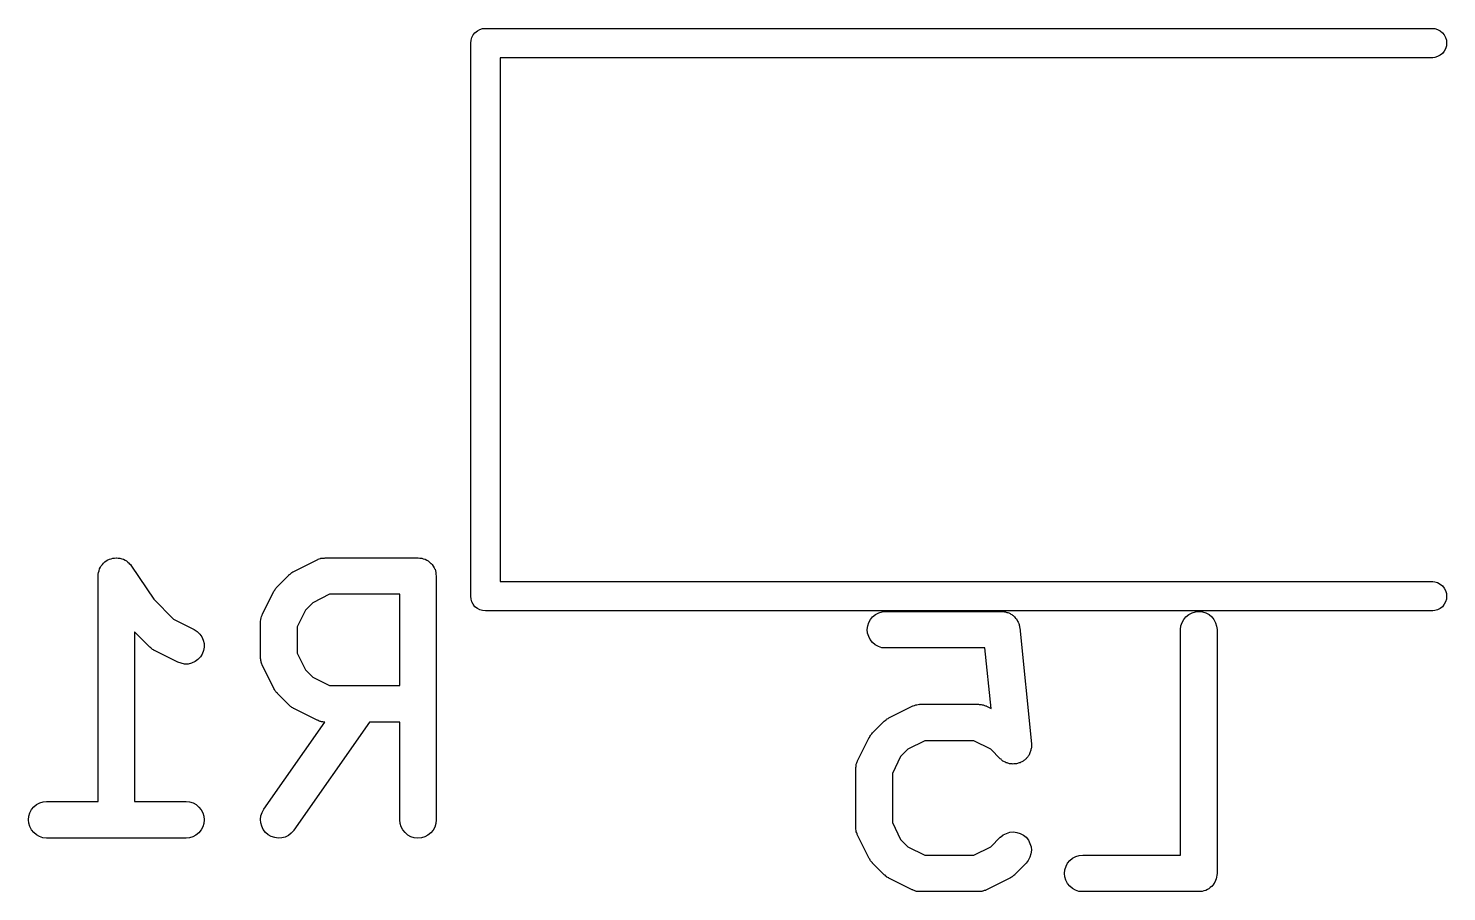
# Model space of a CAD drawing. Extents: x 108.5 to 143.7, y -108.5 to -91.4.
# Drawn here: x 137.84 to 143.66, y -102.35 to -98.8 of the extents above; entities that cross this region are included whole.
import ezdxf

# ---------------------------------------------------------------- set-up
doc = ezdxf.new("R2010")
doc.units = 0
doc.header["$MEASUREMENT"] = 0
doc.layers.add('BLACK', color=7, linetype='CONTINUOUS')

msp = doc.modelspace()

# ---------------------------------------------------------------- linework, layer by layer
at = {"layer": 'BLACK', "linetype": 'CONTINUOUS'}
for p, q in [((139.659, -98.8419), (139.665, -98.8315)), ((139.665, -98.8315), (139.672, -98.8224)), ((139.672, -98.8224), (139.682, -98.8149)), ((139.682, -98.8149), (139.692, -98.8093)), ((139.692, -98.8093), (139.703, -98.8059)), ((139.703, -98.8059), (139.712, -98.805)), ((139.712, -98.805), (139.715, -98.8047)), ((139.712, -98.805), (139.712, -98.805)), ((139.715, -98.8047), (139.718, -98.805)), ((139.718, -98.805), (143.603, -98.805)), ((143.603, -98.805), (143.612, -98.8059)), ((143.612, -98.8059), (143.623, -98.8093)), ((143.623, -98.8093), (143.633, -98.8149)), ((143.633, -98.8149), (143.643, -98.8224)), ((143.643, -98.8224), (143.65, -98.8315)), ((143.65, -98.8315), (143.656, -98.8419)), ((139.655, -98.865), (139.656, -98.8532)), ((139.655, -98.868), (139.655, -98.865)), ((139.655, -101.132), (139.655, -98.868)), ((139.656, -98.8532), (139.659, -98.8419)), ((143.65, -98.8985), (143.643, -98.9076)), ((143.656, -98.8881), (143.65, -98.8985)), ((143.656, -98.8419), (143.659, -98.8532)), ((143.659, -98.8768), (143.656, -98.8881)), ((143.659, -98.8532), (143.66, -98.865)), ((143.66, -98.865), (143.659, -98.8768)), ((143.603, -98.925), (139.775, -98.925)), ((139.775, -98.925), (139.775, -101.075)), ((143.612, -98.9241), (143.603, -98.925)), ((143.623, -98.9207), (143.612, -98.9241)), ((143.633, -98.9151), (143.623, -98.9207)), ((143.643, -98.9076), (143.633, -98.9151)), ((138.148, -100.999), (138.153, -100.994)), ((138.153, -100.994), (138.159, -100.99)), ((138.159, -100.99), (138.165, -100.986)), ((138.159, -100.99), (138.159, -100.99)), ((138.159, -100.99), (138.159, -100.99)), ((138.165, -100.986), (138.172, -100.983)), ((138.172, -100.983), (138.179, -100.981)), ((138.172, -100.983), (138.172, -100.983)), ((138.172, -100.983), (138.172, -100.983)), ((138.179, -100.981), (138.186, -100.979)), ((138.186, -100.979), (138.193, -100.978)), ((138.186, -100.979), (138.186, -100.979)), ((138.186, -100.979), (138.186, -100.979)), ((138.193, -100.978), (138.2, -100.977)), ((138.2, -100.977), (138.201, -100.977)), ((138.2, -100.977), (138.2, -100.977)), ((138.201, -100.977), (138.208, -100.978)), ((138.208, -100.978), (138.215, -100.979)), ((138.215, -100.979), (138.215, -100.979)), ((138.215, -100.979), (138.215, -100.979)), ((138.215, -100.979), (138.222, -100.981)), ((138.222, -100.981), (138.229, -100.983)), ((138.229, -100.983), (138.229, -100.983)), ((138.229, -100.983), (138.229, -100.983)), ((138.229, -100.983), (138.236, -100.987)), ((138.236, -100.987), (138.242, -100.99)), ((138.242, -100.99), (138.242, -100.99)), ((138.242, -100.99), (138.242, -100.99)), ((138.242, -100.99), (138.247, -100.995)), ((138.928, -101.033), (139.024, -100.985)), ((139.024, -100.985), (139.025, -100.985)), ((139.025, -100.985), (139.027, -100.984)), ((139.027, -100.984), (139.029, -100.983)), ((139.029, -100.983), (139.033, -100.982)), ((139.033, -100.982), (139.038, -100.98)), ((139.038, -100.98), (139.04, -100.979)), ((139.04, -100.979), (139.043, -100.979)), ((139.043, -100.979), (139.048, -100.978)), ((139.048, -100.978), (139.053, -100.978)), ((139.053, -100.978), (139.055, -100.978)), ((139.055, -100.978), (139.057, -100.977)), ((139.057, -100.977), (139.438, -100.977)), ((139.438, -100.977), (139.439, -100.977)), ((139.439, -100.977), (139.439, -100.977)), ((139.439, -100.977), (139.439, -100.977)), ((139.439, -100.977), (139.439, -100.977)), ((139.439, -100.977), (139.446, -100.978)), ((139.446, -100.978), (139.453, -100.979)), ((139.453, -100.979), (139.453, -100.979)), ((139.453, -100.979), (139.454, -100.979)), ((139.454, -100.979), (139.46, -100.981)), ((139.46, -100.981), (139.467, -100.983)), ((139.467, -100.983), (139.467, -100.983)), ((139.467, -100.983), (139.468, -100.983)), ((139.468, -100.983), (139.474, -100.987)), ((139.474, -100.987), (139.48, -100.99)), ((139.48, -100.99), (139.48, -100.99)), ((139.48, -100.99), (139.48, -100.99)), ((139.48, -100.99), (139.486, -100.995)), ((138.125, -101.051), (138.126, -101.044)), ((138.125, -101.052), (138.125, -101.051)), ((138.125, -101.051), (138.125, -101.051)), ((138.125, -101.051), (138.125, -101.051)), ((138.125, -101.051), (138.125, -101.051)), ((138.125, -101.977), (138.125, -101.052)), ((138.126, -101.044), (138.127, -101.037)), ((138.127, -101.037), (138.129, -101.03)), ((138.127, -101.037), (138.127, -101.037)), ((138.127, -101.037), (138.127, -101.037)), ((138.129, -101.03), (138.131, -101.023)), ((138.131, -101.023), (138.135, -101.016)), ((138.131, -101.023), (138.131, -101.023)), ((138.131, -101.023), (138.131, -101.023)), ((138.135, -101.016), (138.138, -101.01)), ((138.138, -101.01), (138.143, -101.004)), ((138.138, -101.01), (138.138, -101.01)), ((138.138, -101.01), (138.138, -101.01)), ((138.143, -101.004), (138.147, -100.999)), ((138.147, -100.999), (138.147, -100.999)), ((138.147, -100.999), (138.148, -100.999)), ((138.247, -100.995), (138.253, -100.999)), ((138.253, -100.999), (138.253, -100.999)), ((138.253, -100.999), (138.253, -101)), ((138.253, -101), (138.258, -101.005)), ((138.258, -101.005), (138.262, -101.011)), ((138.262, -101.011), (138.354, -101.147)), ((138.861, -101.095), (138.909, -101.047)), ((138.909, -101.047), (138.91, -101.046)), ((138.91, -101.046), (138.913, -101.044)), ((138.913, -101.044), (138.916, -101.041)), ((138.916, -101.041), (138.919, -101.039)), ((138.919, -101.039), (138.921, -101.037)), ((138.921, -101.037), (138.925, -101.035)), ((138.925, -101.035), (138.928, -101.033)), ((139.486, -100.995), (139.491, -101)), ((139.491, -101), (139.491, -101)), ((139.491, -101), (139.492, -101)), ((139.492, -101), (139.496, -101.005)), ((139.496, -101.005), (139.501, -101.011)), ((139.501, -101.011), (139.501, -101.011)), ((139.501, -101.011), (139.501, -101.011)), ((139.501, -101.011), (139.504, -101.018)), ((139.504, -101.018), (139.507, -101.024)), ((139.507, -101.024), (139.508, -101.024)), ((139.508, -101.024), (139.508, -101.024)), ((139.508, -101.024), (139.51, -101.031)), ((139.51, -101.031), (139.512, -101.038)), ((139.512, -101.038), (139.512, -101.038)), ((139.512, -101.038), (139.512, -101.038)), ((139.512, -101.038), (139.512, -101.045)), ((139.512, -101.045), (139.513, -101.052)), ((139.513, -101.052), (139.513, -102.052)), ((138.848, -101.113), (138.85, -101.11)), ((138.85, -101.11), (138.852, -101.106)), ((138.852, -101.106), (138.854, -101.103)), ((138.854, -101.103), (138.856, -101.101)), ((138.856, -101.101), (138.859, -101.098)), ((138.859, -101.098), (138.861, -101.095)), ((139.775, -101.075), (143.603, -101.075)), ((143.603, -101.075), (143.612, -101.076)), ((143.612, -101.076), (143.623, -101.079)), ((143.623, -101.079), (143.633, -101.085)), ((143.633, -101.085), (143.643, -101.092)), ((143.643, -101.092), (143.65, -101.102)), ((143.65, -101.102), (143.656, -101.112)), ((138.354, -101.147), (138.435, -101.229)), ((138.8, -101.209), (138.847, -101.114)), ((138.847, -101.114), (138.848, -101.113)), ((139.006, -101.162), (138.976, -101.192)), ((139.075, -101.127), (139.006, -101.162)), ((139.363, -101.127), (139.075, -101.127)), ((139.363, -101.501), (139.363, -101.127)), ((139.655, -101.135), (139.655, -101.132)), ((139.656, -101.147), (139.655, -101.135)), ((139.659, -101.158), (139.656, -101.147)), ((139.664, -101.167), (139.659, -101.158)), ((139.665, -101.168), (139.664, -101.167)), ((139.672, -101.178), (139.665, -101.168)), ((143.65, -101.168), (143.643, -101.178)), ((143.656, -101.158), (143.65, -101.168)), ((143.656, -101.112), (143.659, -101.123)), ((143.659, -101.147), (143.656, -101.158)), ((143.659, -101.123), (143.66, -101.135)), ((143.66, -101.135), (143.659, -101.147)), ((138.793, -101.227), (138.794, -101.225)), ((138.793, -101.232), (138.793, -101.227)), ((138.794, -101.223), (138.796, -101.218)), ((138.794, -101.225), (138.794, -101.223)), ((138.796, -101.218), (138.798, -101.213)), ((138.798, -101.213), (138.799, -101.211)), ((138.799, -101.211), (138.8, -101.209)), ((138.976, -101.192), (138.942, -101.261)), ((139.682, -101.185), (139.672, -101.178)), ((139.692, -101.191), (139.682, -101.185)), ((139.703, -101.194), (139.692, -101.191)), ((139.715, -101.195), (139.703, -101.194)), ((139.718, -101.195), (139.715, -101.195)), ((143.603, -101.195), (139.718, -101.195)), ((141.295, -101.23), (141.304, -101.219)), ((141.304, -101.219), (141.316, -101.21)), ((141.316, -101.21), (141.329, -101.203)), ((141.329, -101.203), (141.343, -101.199)), ((141.343, -101.199), (141.357, -101.197)), ((141.357, -101.197), (141.833, -101.197)), ((141.833, -101.197), (141.834, -101.197)), ((141.834, -101.197), (141.838, -101.198)), ((141.838, -101.198), (141.841, -101.198)), ((141.841, -101.198), (141.845, -101.199)), ((141.845, -101.199), (141.849, -101.199)), ((141.849, -101.199), (141.852, -101.2)), ((141.852, -101.2), (141.855, -101.201)), ((141.855, -101.201), (141.859, -101.202)), ((141.859, -101.202), (141.863, -101.203)), ((141.863, -101.203), (141.866, -101.205)), ((141.866, -101.205), (141.869, -101.206)), ((141.869, -101.206), (141.872, -101.209)), ((141.872, -101.209), (141.876, -101.21)), ((141.876, -101.21), (141.878, -101.213)), ((141.878, -101.213), (141.881, -101.214)), ((141.881, -101.214), (141.884, -101.217)), ((141.884, -101.217), (141.887, -101.22)), ((141.887, -101.22), (141.889, -101.223)), ((141.889, -101.223), (141.891, -101.225)), ((141.891, -101.225), (141.894, -101.228)), ((142.581, -101.23), (142.59, -101.219)), ((142.59, -101.219), (142.602, -101.21)), ((142.602, -101.21), (142.615, -101.203)), ((142.615, -101.203), (142.629, -101.199)), ((142.629, -101.199), (142.643, -101.197)), ((142.643, -101.197), (142.658, -101.199)), ((142.658, -101.199), (142.672, -101.203)), ((142.672, -101.203), (142.685, -101.21)), ((142.685, -101.21), (142.696, -101.22)), ((142.696, -101.22), (142.705, -101.231)), ((143.612, -101.194), (143.603, -101.195)), ((143.623, -101.191), (143.612, -101.194)), ((143.633, -101.185), (143.623, -101.191)), ((143.643, -101.178), (143.633, -101.185)), ((138.337, -101.344), (138.275, -101.281)), ((138.275, -101.281), (138.275, -101.977)), ((138.435, -101.229), (138.519, -101.271)), ((138.519, -101.271), (138.52, -101.271)), ((138.52, -101.271), (138.532, -101.279)), ((138.532, -101.279), (138.543, -101.29)), ((138.792, -101.237), (138.793, -101.232)), ((138.792, -101.24), (138.792, -101.237)), ((138.792, -101.242), (138.792, -101.24)), ((138.792, -101.243), (138.792, -101.242)), ((138.792, -101.386), (138.792, -101.243)), ((138.942, -101.261), (138.942, -101.368)), ((141.282, -101.272), (141.284, -101.257)), ((141.283, -101.286), (141.282, -101.272)), ((141.284, -101.257), (141.288, -101.243)), ((141.288, -101.243), (141.295, -101.23)), ((141.894, -101.228), (141.896, -101.231)), ((141.896, -101.231), (141.898, -101.234)), ((141.898, -101.234), (141.899, -101.237)), ((141.899, -101.237), (141.901, -101.241)), ((141.901, -101.241), (141.903, -101.244)), ((141.903, -101.244), (141.904, -101.247)), ((141.904, -101.247), (141.905, -101.251)), ((141.905, -101.251), (141.906, -101.254)), ((141.906, -101.254), (141.907, -101.258)), ((141.907, -101.258), (141.907, -101.262)), ((141.907, -101.262), (141.908, -101.265)), ((141.908, -101.265), (141.956, -101.741)), ((142.568, -101.271), (142.569, -101.257)), ((142.568, -101.272), (142.568, -101.271)), ((142.568, -102.197), (142.568, -101.272)), ((142.569, -101.257), (142.574, -101.243)), ((142.574, -101.243), (142.581, -101.23)), ((142.705, -101.231), (142.712, -101.244)), ((142.712, -101.244), (142.716, -101.258)), ((142.716, -101.258), (142.718, -101.272)), ((142.718, -101.272), (142.718, -102.272)), ((138.543, -101.29), (138.551, -101.302)), ((138.551, -101.302), (138.557, -101.315)), ((138.557, -101.315), (138.56, -101.329)), ((138.56, -101.329), (138.56, -101.344)), ((141.288, -101.3), (141.283, -101.286)), ((141.294, -101.313), (141.288, -101.3)), ((141.304, -101.325), (141.294, -101.313)), ((141.315, -101.334), (141.304, -101.325)), ((141.328, -101.341), (141.315, -101.334)), ((141.342, -101.346), (141.328, -101.341)), ((138.341, -101.346), (138.337, -101.344)), ((138.344, -101.349), (138.341, -101.346)), ((138.346, -101.351), (138.344, -101.349)), ((138.349, -101.353), (138.346, -101.351)), ((138.352, -101.355), (138.349, -101.353)), ((138.356, -101.357), (138.352, -101.355)), ((138.357, -101.358), (138.356, -101.357)), ((138.452, -101.405), (138.357, -101.358)), ((138.535, -101.395), (138.523, -101.403)), ((138.545, -101.384), (138.535, -101.395)), ((138.553, -101.372), (138.545, -101.384)), ((138.558, -101.358), (138.553, -101.372)), ((138.56, -101.344), (138.558, -101.358)), ((138.792, -101.388), (138.792, -101.386)), ((138.792, -101.39), (138.792, -101.388)), ((138.793, -101.395), (138.792, -101.39)), ((138.793, -101.4), (138.793, -101.395)), ((138.794, -101.402), (138.793, -101.4)), ((138.942, -101.368), (138.976, -101.437)), ((141.356, -101.347), (141.342, -101.346)), ((141.357, -101.347), (141.356, -101.347)), ((141.765, -101.347), (141.357, -101.347)), ((141.79, -101.596), (141.765, -101.347)), ((138.466, -101.41), (138.452, -101.405)), ((138.48, -101.413), (138.466, -101.41)), ((138.495, -101.413), (138.48, -101.413)), ((138.509, -101.409), (138.495, -101.413)), ((138.523, -101.403), (138.509, -101.409)), ((138.794, -101.405), (138.794, -101.402)), ((138.796, -101.409), (138.794, -101.405)), ((138.797, -101.414), (138.796, -101.409)), ((138.798, -101.416), (138.797, -101.414)), ((138.799, -101.418), (138.798, -101.416)), ((138.8, -101.419), (138.799, -101.418)), ((138.847, -101.514), (138.8, -101.419)), ((138.976, -101.437), (139.006, -101.467)), ((138.849, -101.518), (138.847, -101.514)), ((138.851, -101.522), (138.849, -101.518)), ((139.006, -101.467), (139.075, -101.501)), ((139.075, -101.501), (139.363, -101.501)), ((138.853, -101.524), (138.851, -101.522)), ((138.855, -101.527), (138.853, -101.524)), ((138.858, -101.53), (138.855, -101.527)), ((138.861, -101.533), (138.858, -101.53)), ((138.861, -101.534), (138.861, -101.533)), ((138.909, -101.582), (138.861, -101.534)), ((138.912, -101.584), (138.909, -101.582)), ((138.915, -101.587), (138.912, -101.584)), ((138.918, -101.589), (138.915, -101.587)), ((138.92, -101.591), (138.918, -101.589)), ((138.924, -101.593), (138.92, -101.591)), ((138.927, -101.595), (138.924, -101.593)), ((138.928, -101.596), (138.927, -101.595)), ((139.024, -101.643), (138.928, -101.596)), ((141.368, -101.636), (141.371, -101.634)), ((141.371, -101.634), (141.466, -101.586)), ((141.466, -101.586), (141.467, -101.586)), ((141.467, -101.586), (141.469, -101.585)), ((141.469, -101.585), (141.471, -101.584)), ((141.471, -101.584), (141.476, -101.583)), ((141.476, -101.583), (141.481, -101.581)), ((141.481, -101.581), (141.483, -101.58)), ((141.483, -101.58), (141.485, -101.58)), ((141.485, -101.58), (141.491, -101.579)), ((141.491, -101.579), (141.496, -101.578)), ((141.496, -101.578), (141.498, -101.579)), ((141.498, -101.579), (141.5, -101.578)), ((141.5, -101.578), (141.738, -101.578)), ((141.738, -101.578), (141.739, -101.578)), ((141.739, -101.578), (141.741, -101.579)), ((141.741, -101.579), (141.744, -101.579)), ((141.744, -101.579), (141.749, -101.579)), ((141.749, -101.579), (141.754, -101.58)), ((141.754, -101.58), (141.756, -101.581)), ((141.756, -101.581), (141.758, -101.581)), ((141.758, -101.581), (141.763, -101.583)), ((141.763, -101.583), (141.768, -101.584)), ((141.768, -101.584), (141.77, -101.585)), ((141.77, -101.585), (141.772, -101.586)), ((141.772, -101.586), (141.79, -101.596)), ((138.805, -102.009), (139.056, -101.651)), ((139.239, -101.651), (138.928, -102.095)), ((139.026, -101.644), (139.024, -101.643)), ((139.028, -101.645), (139.026, -101.644)), ((139.032, -101.647), (139.028, -101.645)), ((139.037, -101.649), (139.032, -101.647)), ((139.039, -101.649), (139.037, -101.649)), ((139.042, -101.65), (139.039, -101.649)), ((139.047, -101.65), (139.042, -101.65)), ((139.052, -101.651), (139.047, -101.65)), ((139.054, -101.651), (139.052, -101.651)), ((139.056, -101.651), (139.054, -101.651)), ((139.363, -101.651), (139.239, -101.651)), ((139.363, -102.052), (139.363, -101.651)), ((141.304, -101.696), (141.352, -101.648)), ((141.352, -101.647), (141.356, -101.645)), ((141.352, -101.648), (141.352, -101.647)), ((141.356, -101.645), (141.359, -101.642)), ((141.359, -101.642), (141.361, -101.64)), ((141.361, -101.64), (141.364, -101.638)), ((141.364, -101.638), (141.368, -101.636)), ((141.242, -101.81), (141.29, -101.715)), ((141.29, -101.715), (141.291, -101.714)), ((141.291, -101.714), (141.293, -101.711)), ((141.293, -101.711), (141.295, -101.707)), ((141.295, -101.707), (141.297, -101.704)), ((141.297, -101.704), (141.298, -101.702)), ((141.298, -101.702), (141.301, -101.699)), ((141.301, -101.699), (141.304, -101.696)), ((141.518, -101.728), (141.449, -101.763)), ((141.72, -101.728), (141.518, -101.728)), ((141.789, -101.763), (141.72, -101.728)), ((141.956, -101.741), (141.956, -101.742)), ((141.956, -101.742), (141.956, -101.746)), ((141.956, -101.746), (141.956, -101.749)), ((141.956, -101.749), (141.956, -101.753)), ((141.419, -101.793), (141.385, -101.862)), ((141.449, -101.763), (141.419, -101.793)), ((141.828, -101.802), (141.789, -101.763)), ((141.831, -101.804), (141.828, -101.802)), ((141.833, -101.806), (141.831, -101.804)), ((141.836, -101.809), (141.833, -101.806)), ((141.839, -101.811), (141.836, -101.809)), ((141.925, -101.809), (141.922, -101.811)), ((141.928, -101.807), (141.925, -101.809)), ((141.931, -101.804), (141.928, -101.807)), ((141.934, -101.802), (141.931, -101.804)), ((141.936, -101.799), (141.934, -101.802)), ((141.938, -101.797), (141.936, -101.799)), ((141.941, -101.794), (141.938, -101.797)), ((141.943, -101.791), (141.941, -101.794)), ((141.945, -101.788), (141.943, -101.791)), ((141.947, -101.785), (141.945, -101.788)), ((141.948, -101.781), (141.947, -101.785)), ((141.95, -101.778), (141.948, -101.781)), ((141.951, -101.774), (141.95, -101.778)), ((141.952, -101.771), (141.951, -101.774)), ((141.953, -101.767), (141.952, -101.771)), ((141.954, -101.764), (141.953, -101.767)), ((141.955, -101.76), (141.954, -101.764)), ((141.956, -101.757), (141.955, -101.76)), ((141.956, -101.753), (141.956, -101.757)), ((141.235, -101.838), (141.236, -101.833)), ((141.235, -101.841), (141.235, -101.838)), ((141.235, -101.843), (141.235, -101.841)), ((141.235, -101.844), (141.235, -101.843)), ((141.235, -102.082), (141.235, -101.844)), ((141.236, -101.828), (141.237, -101.826)), ((141.236, -101.833), (141.236, -101.828)), ((141.237, -101.824), (141.239, -101.819)), ((141.237, -101.826), (141.237, -101.824)), ((141.239, -101.819), (141.241, -101.814)), ((141.241, -101.814), (141.242, -101.812)), ((141.242, -101.812), (141.242, -101.81)), ((141.385, -101.862), (141.385, -102.064)), ((141.842, -101.813), (141.839, -101.811)), ((141.845, -101.815), (141.842, -101.813)), ((141.849, -101.816), (141.845, -101.815)), ((141.852, -101.818), (141.849, -101.816)), ((141.856, -101.819), (141.852, -101.818)), ((141.859, -101.82), (141.856, -101.819)), ((141.863, -101.821), (141.859, -101.82)), ((141.866, -101.822), (141.863, -101.821)), ((141.87, -101.822), (141.866, -101.822)), ((141.873, -101.823), (141.87, -101.822)), ((141.877, -101.823), (141.873, -101.823)), ((141.881, -101.824), (141.877, -101.823)), ((141.884, -101.823), (141.881, -101.824)), ((141.888, -101.823), (141.884, -101.823)), ((141.892, -101.823), (141.888, -101.823)), ((141.895, -101.822), (141.892, -101.823)), ((141.899, -101.821), (141.895, -101.822)), ((141.902, -101.82), (141.899, -101.821)), ((141.906, -101.819), (141.902, -101.82)), ((141.909, -101.818), (141.906, -101.819)), ((141.912, -101.816), (141.909, -101.818)), ((141.916, -101.815), (141.912, -101.816)), ((141.919, -101.813), (141.916, -101.815)), ((141.922, -101.811), (141.919, -101.813)), ((137.873, -101.99), (137.886, -101.983)), ((137.886, -101.983), (137.9, -101.979)), ((137.9, -101.979), (137.914, -101.977)), ((137.914, -101.977), (138.125, -101.977)), ((138.275, -101.977), (138.486, -101.977)), ((138.486, -101.977), (138.487, -101.977)), ((138.487, -101.977), (138.501, -101.979)), ((138.501, -101.979), (138.515, -101.983)), ((138.515, -101.983), (138.528, -101.99)), ((137.839, -102.052), (137.841, -102.037)), ((137.841, -102.037), (137.845, -102.023)), ((137.845, -102.023), (137.852, -102.01)), ((137.852, -102.01), (137.861, -101.999)), ((137.861, -101.999), (137.873, -101.99)), ((138.528, -101.99), (138.539, -102)), ((138.539, -102), (138.548, -102.011)), ((138.548, -102.011), (138.555, -102.024)), ((138.555, -102.024), (138.559, -102.038)), ((138.559, -102.038), (138.561, -102.053)), ((138.792, -102.051), (138.793, -102.036)), ((138.793, -102.036), (138.798, -102.022)), ((138.798, -102.022), (138.805, -102.009)), ((137.841, -102.066), (137.839, -102.052)), ((137.845, -102.08), (137.841, -102.066)), ((137.852, -102.093), (137.845, -102.08)), ((137.861, -102.105), (137.852, -102.093)), ((138.548, -102.094), (138.539, -102.106)), ((138.555, -102.081), (138.548, -102.094)), ((138.559, -102.067), (138.555, -102.081)), ((138.561, -102.053), (138.559, -102.067)), ((138.793, -102.065), (138.792, -102.051)), ((138.797, -102.079), (138.793, -102.065)), ((138.803, -102.092), (138.797, -102.079)), ((138.812, -102.104), (138.803, -102.092)), ((138.928, -102.096), (138.918, -102.107)), ((138.928, -102.095), (138.928, -102.096)), ((139.365, -102.067), (139.363, -102.052)), ((139.369, -102.081), (139.365, -102.067)), ((139.376, -102.094), (139.369, -102.081)), ((139.385, -102.105), (139.376, -102.094)), ((139.5, -102.095), (139.491, -102.106)), ((139.507, -102.082), (139.5, -102.095)), ((139.511, -102.068), (139.507, -102.082)), ((139.513, -102.053), (139.511, -102.068)), ((139.513, -102.052), (139.513, -102.053)), ((141.235, -102.084), (141.235, -102.082)), ((141.235, -102.086), (141.235, -102.084)), ((141.235, -102.091), (141.235, -102.086)), ((141.236, -102.096), (141.235, -102.091)), ((141.237, -102.099), (141.236, -102.096)), ((141.237, -102.101), (141.237, -102.099)), ((141.385, -102.064), (141.419, -102.133)), ((137.872, -102.114), (137.861, -102.105)), ((137.885, -102.121), (137.872, -102.114)), ((137.899, -102.126), (137.885, -102.121)), ((137.913, -102.127), (137.899, -102.126)), ((137.914, -102.127), (137.913, -102.127)), ((138.486, -102.127), (137.914, -102.127)), ((138.5, -102.126), (138.486, -102.127)), ((138.514, -102.122), (138.5, -102.126)), ((138.527, -102.115), (138.514, -102.122)), ((138.539, -102.106), (138.527, -102.115)), ((138.823, -102.114), (138.812, -102.104)), ((138.836, -102.121), (138.823, -102.114)), ((138.85, -102.125), (138.836, -102.121)), ((138.864, -102.127), (138.85, -102.125)), ((138.879, -102.126), (138.864, -102.127)), ((138.893, -102.123), (138.879, -102.126)), ((138.906, -102.116), (138.893, -102.123)), ((138.918, -102.107), (138.906, -102.116)), ((139.396, -102.115), (139.385, -102.105)), ((139.409, -102.122), (139.396, -102.115)), ((139.423, -102.126), (139.409, -102.122)), ((139.438, -102.127), (139.423, -102.126)), ((139.452, -102.126), (139.438, -102.127)), ((139.466, -102.122), (139.452, -102.126)), ((139.479, -102.115), (139.466, -102.122)), ((139.491, -102.106), (139.479, -102.115)), ((141.239, -102.106), (141.237, -102.101)), ((141.24, -102.11), (141.239, -102.106)), ((141.241, -102.112), (141.24, -102.11)), ((141.242, -102.115), (141.241, -102.112)), ((141.29, -102.211), (141.242, -102.115)), ((141.242, -102.115), (141.242, -102.115)), ((141.419, -102.133), (141.449, -102.163)), ((141.789, -102.163), (141.828, -102.124)), ((141.828, -102.124), (141.829, -102.123)), ((141.829, -102.123), (141.84, -102.114)), ((141.84, -102.114), (141.853, -102.108)), ((141.853, -102.108), (141.867, -102.103)), ((141.867, -102.103), (141.882, -102.102)), ((141.882, -102.102), (141.896, -102.104)), ((141.896, -102.104), (141.91, -102.108)), ((141.91, -102.108), (141.923, -102.115)), ((141.923, -102.115), (141.934, -102.124)), ((141.934, -102.124), (141.944, -102.136)), ((141.944, -102.136), (141.95, -102.149)), ((141.95, -102.149), (141.955, -102.163)), ((141.292, -102.214), (141.29, -102.211)), ((141.294, -102.218), (141.292, -102.214)), ((141.449, -102.163), (141.518, -102.197)), ((141.518, -102.197), (141.72, -102.197)), ((141.72, -102.197), (141.789, -102.163)), ((141.95, -102.206), (141.943, -102.219)), ((141.954, -102.192), (141.95, -102.206)), ((141.956, -102.177), (141.954, -102.192)), ((141.955, -102.163), (141.956, -102.177)), ((142.114, -102.219), (142.125, -102.21)), ((142.125, -102.21), (142.138, -102.203)), ((142.138, -102.203), (142.152, -102.199)), ((142.152, -102.199), (142.167, -102.197)), ((142.167, -102.197), (142.568, -102.197)), ((141.296, -102.22), (141.294, -102.218)), ((141.298, -102.223), (141.296, -102.22)), ((141.301, -102.226), (141.298, -102.223)), ((141.303, -102.229), (141.301, -102.226)), ((141.304, -102.23), (141.303, -102.229)), ((141.352, -102.278), (141.304, -102.23)), ((141.934, -102.23), (141.886, -102.278)), ((141.943, -102.219), (141.934, -102.23)), ((142.092, -102.272), (142.093, -102.257)), ((142.093, -102.286), (142.092, -102.272)), ((142.093, -102.257), (142.098, -102.243)), ((142.098, -102.243), (142.104, -102.23)), ((142.104, -102.23), (142.114, -102.219)), ((142.718, -102.273), (142.717, -102.28)), ((142.718, -102.272), (142.718, -102.273)), ((142.718, -102.273), (142.718, -102.273)), ((142.718, -102.273), (142.718, -102.273)), ((142.718, -102.273), (142.718, -102.273)), ((141.355, -102.28), (141.352, -102.278)), ((141.358, -102.283), (141.355, -102.28)), ((141.361, -102.285), (141.358, -102.283)), ((141.363, -102.287), (141.361, -102.285)), ((141.367, -102.289), (141.363, -102.287)), ((141.37, -102.291), (141.367, -102.289)), ((141.371, -102.292), (141.37, -102.291)), ((141.466, -102.339), (141.371, -102.292)), ((141.867, -102.292), (141.772, -102.339)), ((141.87, -102.29), (141.867, -102.292)), ((141.874, -102.288), (141.87, -102.29)), ((141.877, -102.286), (141.874, -102.288)), ((141.879, -102.284), (141.877, -102.286)), ((141.882, -102.281), (141.879, -102.284)), ((141.886, -102.279), (141.882, -102.281)), ((141.886, -102.278), (141.886, -102.279)), ((142.097, -102.3), (142.093, -102.286)), ((142.104, -102.313), (142.097, -102.3)), ((142.113, -102.325), (142.104, -102.313)), ((142.124, -102.334), (142.113, -102.325)), ((142.69, -102.33), (142.684, -102.335)), ((142.695, -102.326), (142.69, -102.33)), ((142.696, -102.326), (142.695, -102.326)), ((142.695, -102.326), (142.695, -102.326)), ((142.7, -102.32), (142.696, -102.326)), ((142.705, -102.315), (142.7, -102.32)), ((142.708, -102.308), (142.705, -102.314)), ((142.705, -102.314), (142.705, -102.315)), ((142.705, -102.315), (142.705, -102.315)), ((142.712, -102.302), (142.708, -102.308)), ((142.714, -102.295), (142.712, -102.301)), ((142.712, -102.301), (142.712, -102.302)), ((142.712, -102.302), (142.712, -102.302)), ((142.716, -102.288), (142.714, -102.295)), ((142.717, -102.28), (142.716, -102.287)), ((142.716, -102.287), (142.716, -102.288)), ((142.716, -102.288), (142.716, -102.288)), ((141.469, -102.34), (141.466, -102.339)), ((141.47, -102.341), (141.469, -102.34)), ((141.475, -102.343), (141.47, -102.341)), ((141.48, -102.345), (141.475, -102.343)), ((141.482, -102.345), (141.48, -102.345)), ((141.484, -102.346), (141.482, -102.345)), ((141.489, -102.346), (141.484, -102.346)), ((141.495, -102.347), (141.489, -102.346)), ((141.497, -102.347), (141.495, -102.347)), ((141.499, -102.347), (141.497, -102.347)), ((141.5, -102.347), (141.499, -102.347)), ((141.738, -102.347), (141.5, -102.347)), ((141.74, -102.347), (141.738, -102.347)), ((141.742, -102.347), (141.74, -102.347)), ((141.748, -102.346), (141.742, -102.347)), ((141.753, -102.346), (141.748, -102.346)), ((141.755, -102.345), (141.753, -102.346)), ((141.757, -102.345), (141.755, -102.345)), ((141.762, -102.343), (141.757, -102.345)), ((141.767, -102.342), (141.762, -102.343)), ((141.769, -102.341), (141.767, -102.342)), ((141.771, -102.34), (141.769, -102.341)), ((141.772, -102.339), (141.771, -102.34)), ((142.137, -102.341), (142.124, -102.334)), ((142.151, -102.346), (142.137, -102.341)), ((142.166, -102.347), (142.151, -102.346)), ((142.167, -102.347), (142.166, -102.347)), ((142.643, -102.347), (142.167, -102.347)), ((142.65, -102.347), (142.643, -102.347)), ((142.657, -102.346), (142.65, -102.347)), ((142.664, -102.344), (142.657, -102.346)), ((142.657, -102.346), (142.657, -102.346)), ((142.657, -102.346), (142.657, -102.346)), ((142.671, -102.342), (142.664, -102.344)), ((142.678, -102.338), (142.671, -102.342)), ((142.671, -102.342), (142.671, -102.342)), ((142.671, -102.342), (142.671, -102.342)), ((142.684, -102.335), (142.678, -102.338)), ((142.684, -102.335), (142.684, -102.335)), ((142.684, -102.335), (142.684, -102.335))]:
    msp.add_line(p, q, dxfattribs=at)

doc.saveas('drawing.dxf')
